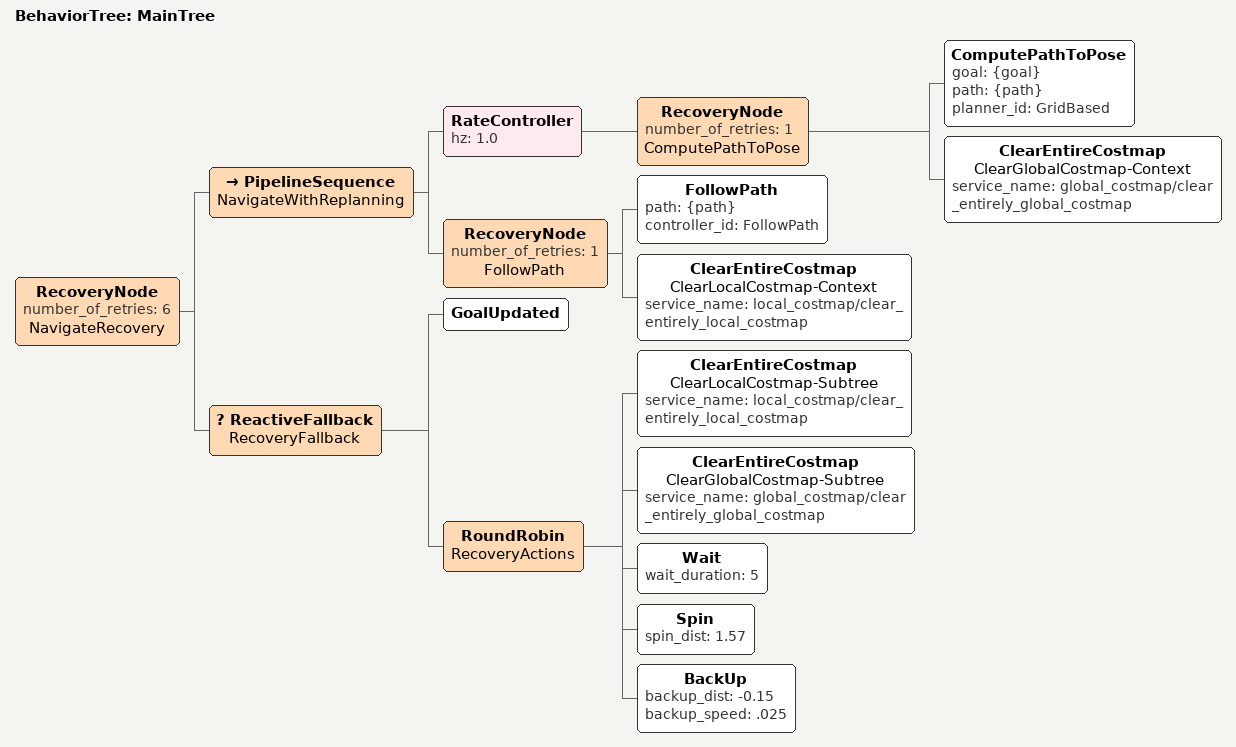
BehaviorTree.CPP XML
<!--
  This Behavior Tree replans the global path periodically at 1 Hz and it also has
  recovery actions.
-->
<root main_tree_to_execute="MainTree">
  <BehaviorTree ID="MainTree">
    <RecoveryNode number_of_retries="6" name="NavigateRecovery">
      <PipelineSequence name="NavigateWithReplanning">
        <RateController hz="1.0">
          <RecoveryNode number_of_retries="1" name="ComputePathToPose">
            <ComputePathToPose goal="{goal}" path="{path}" planner_id="GridBased"/>
            <ClearEntireCostmap name="ClearGlobalCostmap-Context" service_name="global_costmap/clear_entirely_global_costmap"/>
          </RecoveryNode>
        </RateController>
        <RecoveryNode number_of_retries="1" name="FollowPath">
          <FollowPath path="{path}" controller_id="FollowPath"/>
          <ClearEntireCostmap name="ClearLocalCostmap-Context" service_name="local_costmap/clear_entirely_local_costmap"/>
        </RecoveryNode>
      </PipelineSequence>
      <ReactiveFallback name="RecoveryFallback">
        <GoalUpdated/>
        <RoundRobin name="RecoveryActions">
          <ClearEntireCostmap name="ClearLocalCostmap-Subtree" service_name="local_costmap/clear_entirely_local_costmap"/>
          <ClearEntireCostmap name="ClearGlobalCostmap-Subtree" service_name="global_costmap/clear_entirely_global_costmap"/>
          <Wait wait_duration="5"/>
          <Spin spin_dist="1.57"/>
          <BackUp backup_dist="-0.15" backup_speed=".025" />
        </RoundRobin>
      </ReactiveFallback>
    </RecoveryNode>
  </BehaviorTree>
</root>
